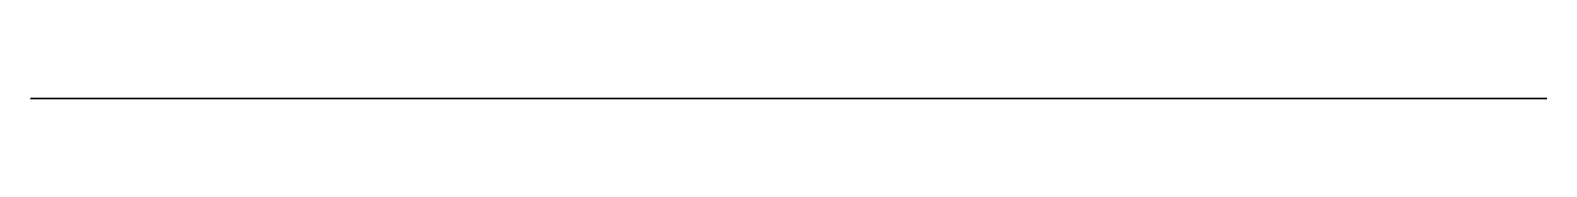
# Model space of a CAD drawing. Header units: millimetres. Extents: x 19.6 to 82.8, y 0 to 0.
import ezdxf

# ---------------------------------------------------------------- set-up
doc = ezdxf.new("R2010")
doc.units = ezdxf.units.MM
doc.layers.get('0').update_dxf_attribs({"color": 173, "true_color": 0x5858e1})

msp = doc.modelspace()

# ---------------------------------------------------------------- linework, layer by layer
at = {"color": 251, "true_color": 0x565656}
msp.add_polyline3d([(38.771, 0, -34.487), (38.688, 0, -34.352), (38.599, 0, -34.222), (38.505, 0, -34.096), (38.405, 0, -33.974), (38.301, 0, -33.857), (38.191, 0, -33.745), (38.077, 0, -33.637), (37.958, 0, -33.535), (37.835, 0, -33.437), (37.708, 0, -33.345), (37.577, 0, -33.259), (37.442, 0, -33.178), (37.304, 0, -33.103), (37.163, 0, -33.034), (37.018, 0, -32.971), (36.87, 0, -32.914), (36.721, 0, -32.864), (36.569, 0, -32.82), (36.417, 0, -32.784), (36.263, 0, -32.754), (36.109, 0, -32.73), (35.953, 0, -32.713), (35.798, 0, -32.703), (35.642, 0, -32.7), (35.486, 0, -32.703), (35.33, 0, -32.713), (35.175, 0, -32.73), (35.02, 0, -32.754), (34.867, 0, -32.784), (34.714, 0, -32.82), (34.563, 0, -32.864), (34.413, 0, -32.914), (34.263, 0, -32.972), (34.11, 0, -33.04), (33.956, 0, -33.117), (33.801, 0, -33.203), (33.647, 0, -33.299), (33.495, 0, -33.403), (33.346, 0, -33.516), (33.2, 0, -33.638), (33.059, 0, -33.768), (32.924, 0, -33.907), (32.796, 0, -34.053), (32.675, 0, -34.208), (32.564, 0, -34.371), (32.462, 0, -34.541), (32.371, 0, -34.72), (32.33, 0, -34.812), (32.292, 0, -34.905), (32.143, 0, -35.264), (31.974, 0, -35.616), (31.79, 0, -35.958), (31.593, 0, -36.286), (31.39, 0, -36.593), (31.183, 0, -36.877), (30.977, 0, -37.132), (30.775, 0, -37.354), (30.748, 0, -37.381), (30.719, 0, -37.405), (30.69, 0, -37.428), (30.66, 0, -37.448), (30.629, 0, -37.467), (30.598, 0, -37.483), (30.566, 0, -37.497), (30.534, 0, -37.509), (30.502, 0, -37.519), (30.47, 0, -37.527), (30.437, 0, -37.533), (30.405, 0, -37.536), (30.373, 0, -37.537), (30.357, 0, -37.537), (30.341, 0, -37.536), (30.325, 0, -37.535), (30.31, 0, -37.533), (30.294, 0, -37.53), (30.279, 0, -37.527), (30.264, 0, -37.523), (30.249, 0, -37.519), (30.234, 0, -37.514), (30.219, 0, -37.509), (30.205, 0, -37.503), (30.19, 0, -37.497), (30.177, 0, -37.489), (30.163, 0, -37.482), (30.149, 0, -37.473), (30.136, 0, -37.465), (30.123, 0, -37.455), (30.111, 0, -37.445), (30.099, 0, -37.435), (30.087, 0, -37.423), (30.075, 0, -37.411), (30.064, 0, -37.399), (30.053, 0, -37.386), (30.043, 0, -37.372), (30.033, 0, -37.358), (30.023, 0, -37.343), (30.014, 0, -37.328), (30.005, 0, -37.312), (29.997, 0, -37.295), (29.989, 0, -37.278), (29.982, 0, -37.26), (29.975, 0, -37.242), (29.963, 0, -37.203), (29.953, 0, -37.162), (29.945, 0, -37.118), (29.322, 0, -32.832), (19.576, 0, -32.827), (19.576, 0, -51.781), (82.813, 0, -51.781), (82.808, 0, -47.785), (82.357, 0, -47.771), (82.132, 0, -47.751), (81.909, 0, -47.721), (81.69, 0, -47.678), (81.476, 0, -47.622), (81.371, 0, -47.588), (81.267, 0, -47.55), (81.165, 0, -47.508), (81.065, 0, -47.462), (80.815, 0, -47.331), (80.574, 0, -47.186), (80.341, 0, -47.027), (80.117, 0, -46.856), (79.904, 0, -46.672), (79.701, 0, -46.477), (79.509, 0, -46.271), (79.329, 0, -46.053), (79.194, 0, -45.872), (79.066, 0, -45.684), (78.947, 0, -45.49), (78.837, 0, -45.291), (78.725, 0, -45.062), (78.625, 0, -44.828), (78.537, 0, -44.59), (78.461, 0, -44.348), (78.397, 0, -44.103), (78.346, 0, -43.854), (78.308, 0, -43.603), (78.282, 0, -43.349), (76.546, 0, -43.349), (76.546, 0, -42.633), (76.526, 0, -41.961), (76.495, 0, -41.631), (76.472, 0, -41.469), (76.444, 0, -41.31), (76.409, 0, -41.153), (76.367, 0, -41.001), (76.318, 0, -40.852), (76.261, 0, -40.709), (76.195, 0, -40.57), (76.159, 0, -40.502), (76.12, 0, -40.437), (76.079, 0, -40.372), (76.035, 0, -40.309), (75.989, 0, -40.248), (75.94, 0, -40.189), (75.885, 0, -40.126), (75.825, 0, -40.065), (75.694, 0, -39.944), (75.551, 0, -39.829), (75.4, 0, -39.719), (75.244, 0, -39.617), (75.085, 0, -39.524), (74.926, 0, -39.441), (74.772, 0, -39.369), (74.647, 0, -39.32), (74.517, 0, -39.277), (74.384, 0, -39.24), (74.246, 0, -39.21), (74.106, 0, -39.185), (73.964, 0, -39.167), (73.82, 0, -39.154), (73.675, 0, -39.147), (73.384, 0, -39.147), (73.095, 0, -39.167), (72.813, 0, -39.204), (72.543, 0, -39.257), (72.412, 0, -39.289), (72.281, 0, -39.328), (72.152, 0, -39.371), (72.024, 0, -39.419), (71.898, 0, -39.472), (71.775, 0, -39.529), (71.654, 0, -39.591), (71.536, 0, -39.657), (71.426, 0, -39.726), (71.322, 0, -39.801), (71.222, 0, -39.882), (71.127, 0, -39.968), (71.035, 0, -40.059), (70.948, 0, -40.156), (70.864, 0, -40.256), (70.784, 0, -40.361), (70.633, 0, -40.58), (70.493, 0, -40.81), (70.364, 0, -41.048), (70.243, 0, -41.291), (69.744, 0, -42.324), (49.574, 0, -42.324), (49.314, 0, -42.317), (49.048, 0, -42.296), (48.88, 0, -42.274), (48.714, 0, -42.243), (48.55, 0, -42.205), (48.387, 0, -42.159), (48.227, 0, -42.106), (48.07, 0, -42.046), (47.915, 0, -41.979), (47.763, 0, -41.905), (47.615, 0, -41.825), (47.469, 0, -41.738), (47.326, 0, -41.646), (47.188, 0, -41.547), (47.052, 0, -41.443), (46.921, 0, -41.333), (46.794, 0, -41.218), (46.671, 0, -41.098), (46.487, 0, -40.901), (46.314, 0, -40.692), (46.153, 0, -40.474), (46.004, 0, -40.247), (45.868, 0, -40.012), (45.745, 0, -39.77), (45.636, 0, -39.522), (45.541, 0, -39.269), (45.494, 0, -39.118), (45.456, 0, -38.964), (45.425, 0, -38.808), (45.402, 0, -38.65), (45.384, 0, -38.491), (45.373, 0, -38.331), (45.365, 0, -38.011), (44.345, 0, -37.983), (44.003, 0, -37.953), (43.665, 0, -37.906), (43.33, 0, -37.842), (43, 0, -37.761), (42.674, 0, -37.663), (42.354, 0, -37.55), (42.039, 0, -37.421), (41.731, 0, -37.277), (41.502, 0, -37.157), (41.278, 0, -37.029), (41.06, 0, -36.893), (40.847, 0, -36.749), (40.639, 0, -36.597), (40.437, 0, -36.438), (40.241, 0, -36.272), (40.051, 0, -36.098), (39.867, 0, -35.918), (39.69, 0, -35.731), (39.519, 0, -35.538), (39.356, 0, -35.339), (39.199, 0, -35.134), (39.049, 0, -34.924), (38.906, 0, -34.708)], close=True, dxfattribs=at)

doc.saveas('drawing.dxf')
